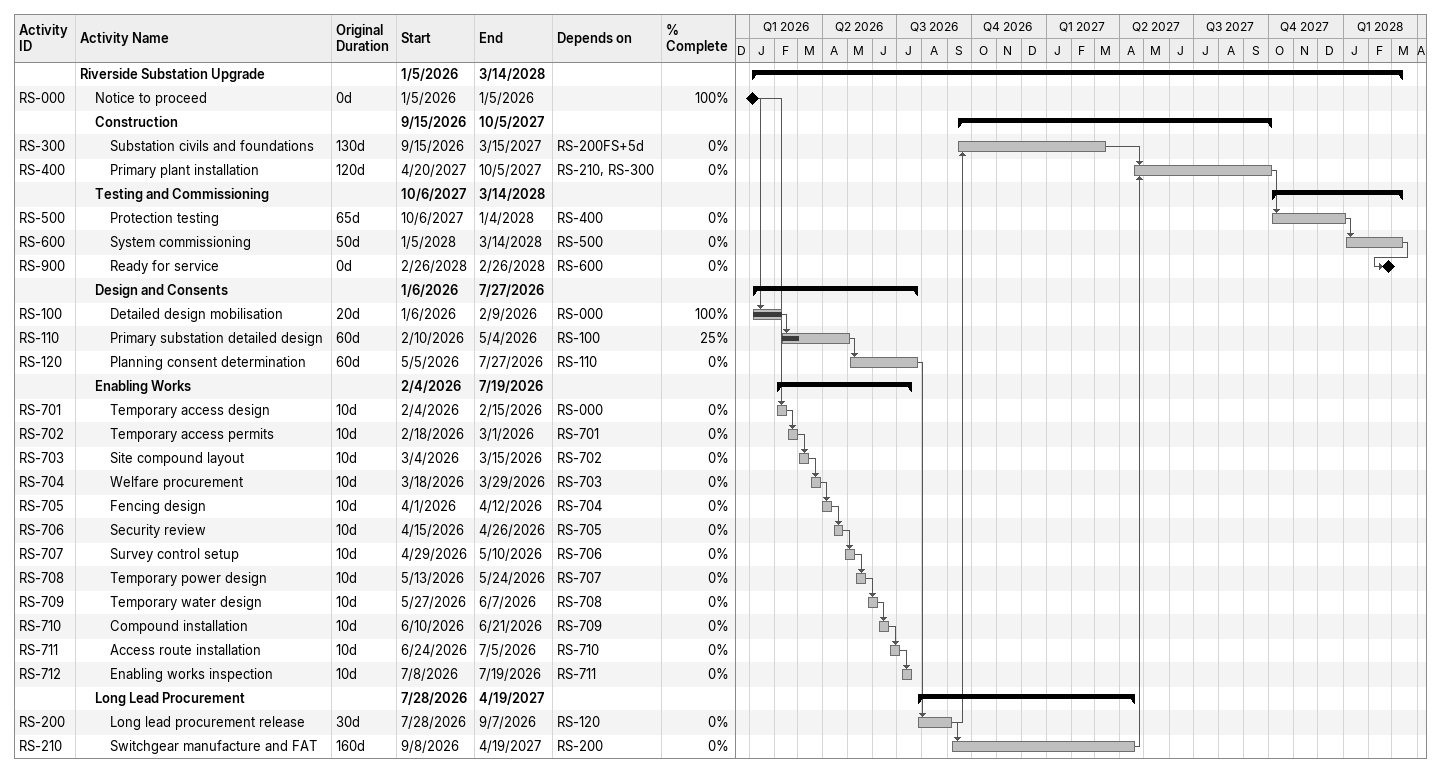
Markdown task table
| ID | Level | Task | Original duration | Start | Finish | Predecessors | % complete |
|---|---|---|---|---|---|---|---|
|  | 1 | **Riverside Substation Upgrade** |  | 2026-01-05 | 2028-03-14 |  |  |
| RS-000 | 2 | Notice to proceed | 0d | 2026-01-05 | 2026-01-05 |  | 100 |
|  | 2 | **Construction** |  | 2026-09-15 | 2027-10-05 |  |  |
| RS-300 | 3 | Substation civils and foundations | 130d | 2026-09-15 | 2027-03-15 | RS-200FS+5d | 0 |
| RS-400 | 3 | Primary plant installation | 120d | 2027-04-20 | 2027-10-05 | RS-210, RS-300 | 0 |
|  | 2 | **Testing and Commissioning** |  | 2027-10-06 | 2028-03-14 |  |  |
| RS-500 | 3 | Protection testing | 65d | 2027-10-06 | 2028-01-04 | RS-400 | 0 |
| RS-600 | 3 | System commissioning | 50d | 2028-01-05 | 2028-03-14 | RS-500 | 0 |
| RS-900 | 3 | Ready for service | 0d | 2028-02-26 | 2028-02-26 | RS-600 | 0 |
|  | 2 | **Design and Consents** |  | 2026-01-06 | 2026-07-27 |  |  |
| RS-100 | 3 | Detailed design mobilisation | 20d | 2026-01-06 | 2026-02-09 | RS-000 | 100 |
| RS-110 | 3 | Primary substation detailed design | 60d | 2026-02-10 | 2026-05-04 | RS-100 | 25 |
| RS-120 | 3 | Planning consent determination | 60d | 2026-05-05 | 2026-07-27 | RS-110 | 0 |
|  | 2 | **Enabling Works** |  | 2026-02-04 | 2026-07-19 |  |  |
| RS-701 | 3 | Temporary access design | 10d | 2026-02-04 | 2026-02-15 | RS-000 | 0 |
| RS-702 | 3 | Temporary access permits | 10d | 2026-02-18 | 2026-03-01 | RS-701 | 0 |
| RS-703 | 3 | Site compound layout | 10d | 2026-03-04 | 2026-03-15 | RS-702 | 0 |
| RS-704 | 3 | Welfare procurement | 10d | 2026-03-18 | 2026-03-29 | RS-703 | 0 |
| RS-705 | 3 | Fencing design | 10d | 2026-04-01 | 2026-04-12 | RS-704 | 0 |
| RS-706 | 3 | Security review | 10d | 2026-04-15 | 2026-04-26 | RS-705 | 0 |
| RS-707 | 3 | Survey control setup | 10d | 2026-04-29 | 2026-05-10 | RS-706 | 0 |
| RS-708 | 3 | Temporary power design | 10d | 2026-05-13 | 2026-05-24 | RS-707 | 0 |
| RS-709 | 3 | Temporary water design | 10d | 2026-05-27 | 2026-06-07 | RS-708 | 0 |
| RS-710 | 3 | Compound installation | 10d | 2026-06-10 | 2026-06-21 | RS-709 | 0 |
| RS-711 | 3 | Access route installation | 10d | 2026-06-24 | 2026-07-05 | RS-710 | 0 |
| RS-712 | 3 | Enabling works inspection | 10d | 2026-07-08 | 2026-07-19 | RS-711 | 0 |
|  | 2 | **Long Lead Procurement** |  | 2026-07-28 | 2027-04-19 |  |  |
| RS-200 | 3 | Long lead procurement release | 30d | 2026-07-28 | 2026-09-07 | RS-120 | 0 |
| RS-210 | 3 | Switchgear manufacture and FAT | 160d | 2026-09-08 | 2027-04-19 | RS-200 | 0 |
